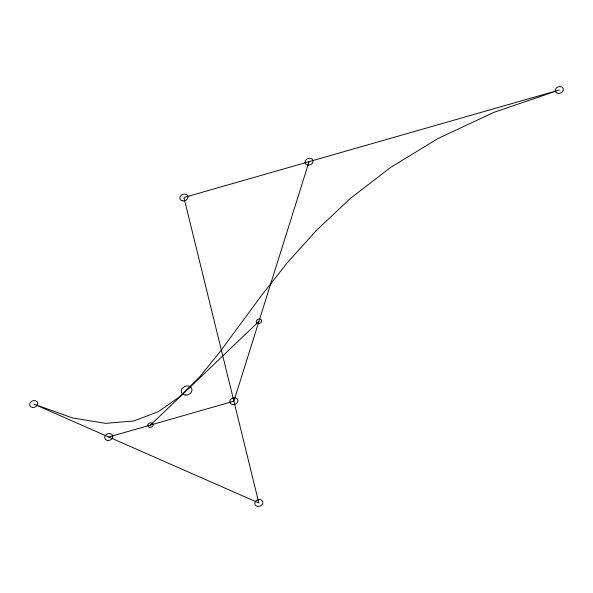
<?xml version="1.0" encoding="UTF-8"?>
<svg xmlns="http://www.w3.org/2000/svg" width="593" height="593" viewBox="0 0 593 593"><rect width="100%" height="100%" fill="white"/><g stroke="black" fill="none" stroke-linecap="round" stroke-linejoin="round"><path stroke-width="0.89" d="M309.049 161.674L233.879 401.172L108.756 437.004M150.466 425.062L258.933 321.339M262.358 294.343L219.744 352.123L199.974 376.503L179.768 396.695L158.027 411.824L133.655 421L105.539 423.35L72.591 417.976L33.712 404.011L258.852 502.997L183.926 197.506L559.288 90.003L494.006 112.329L438.168 138.421L390.691 167.382L350.47 198.336L316.41 230.403L287.405 262.699L262.358 294.343M558.265 93.412A4.144 3.328 -20 0 0 563.202 88.631A4.144 3.328 -20 0 0 556.404 87.957A4.144 3.328 -20 0 0 558.265 93.412M308.026 165.084A4.144 3.328 -20 0 0 312.963 160.303A4.144 3.328 -20 0 0 306.158 159.628A4.144 3.328 -20 0 0 308.026 165.084M182.903 200.923A4.144 3.328 -20 0 0 187.84 196.142A4.144 3.328 -20 0 0 181.035 195.468A4.144 3.328 -20 0 0 182.903 200.923M232.856 404.582A4.144 3.328 -20 0 0 237.793 399.801A4.144 3.328 -20 0 0 230.988 399.126A4.144 3.328 -20 0 0 232.856 404.582M257.829 506.415A4.144 3.328 -20 0 0 262.766 501.634A4.144 3.328 -20 0 0 255.961 500.959A4.144 3.328 -20 0 0 257.829 506.415M107.733 440.421A4.144 3.328 -20 0 0 112.67 435.64A4.144 3.328 -20 0 0 105.865 434.958A4.144 3.328 -20 0 0 107.733 440.421M32.682 407.421A4.144 3.328 -20 0 0 37.626 402.64A4.144 3.328 -20 0 0 30.821 401.965A4.144 3.328 -20 0 0 32.682 407.421M258.251 323.615A2.765 2.216 -20 0 0 261.543 320.428A2.765 2.216 -20 0 0 257.006 319.975A2.765 2.216 -20 0 0 258.251 323.615M149.784 427.338A2.765 2.216 -20 0 0 153.076 424.151A2.765 2.216 -20 0 0 148.539 423.699A2.765 2.216 -20 0 0 149.784 427.338M185.253 395.034A5.53 4.44 -20 0 0 191.843 388.66A5.53 4.44 -20 0 0 182.77 387.763A5.53 4.44 -20 0 0 185.253 395.034"/></g></svg>
